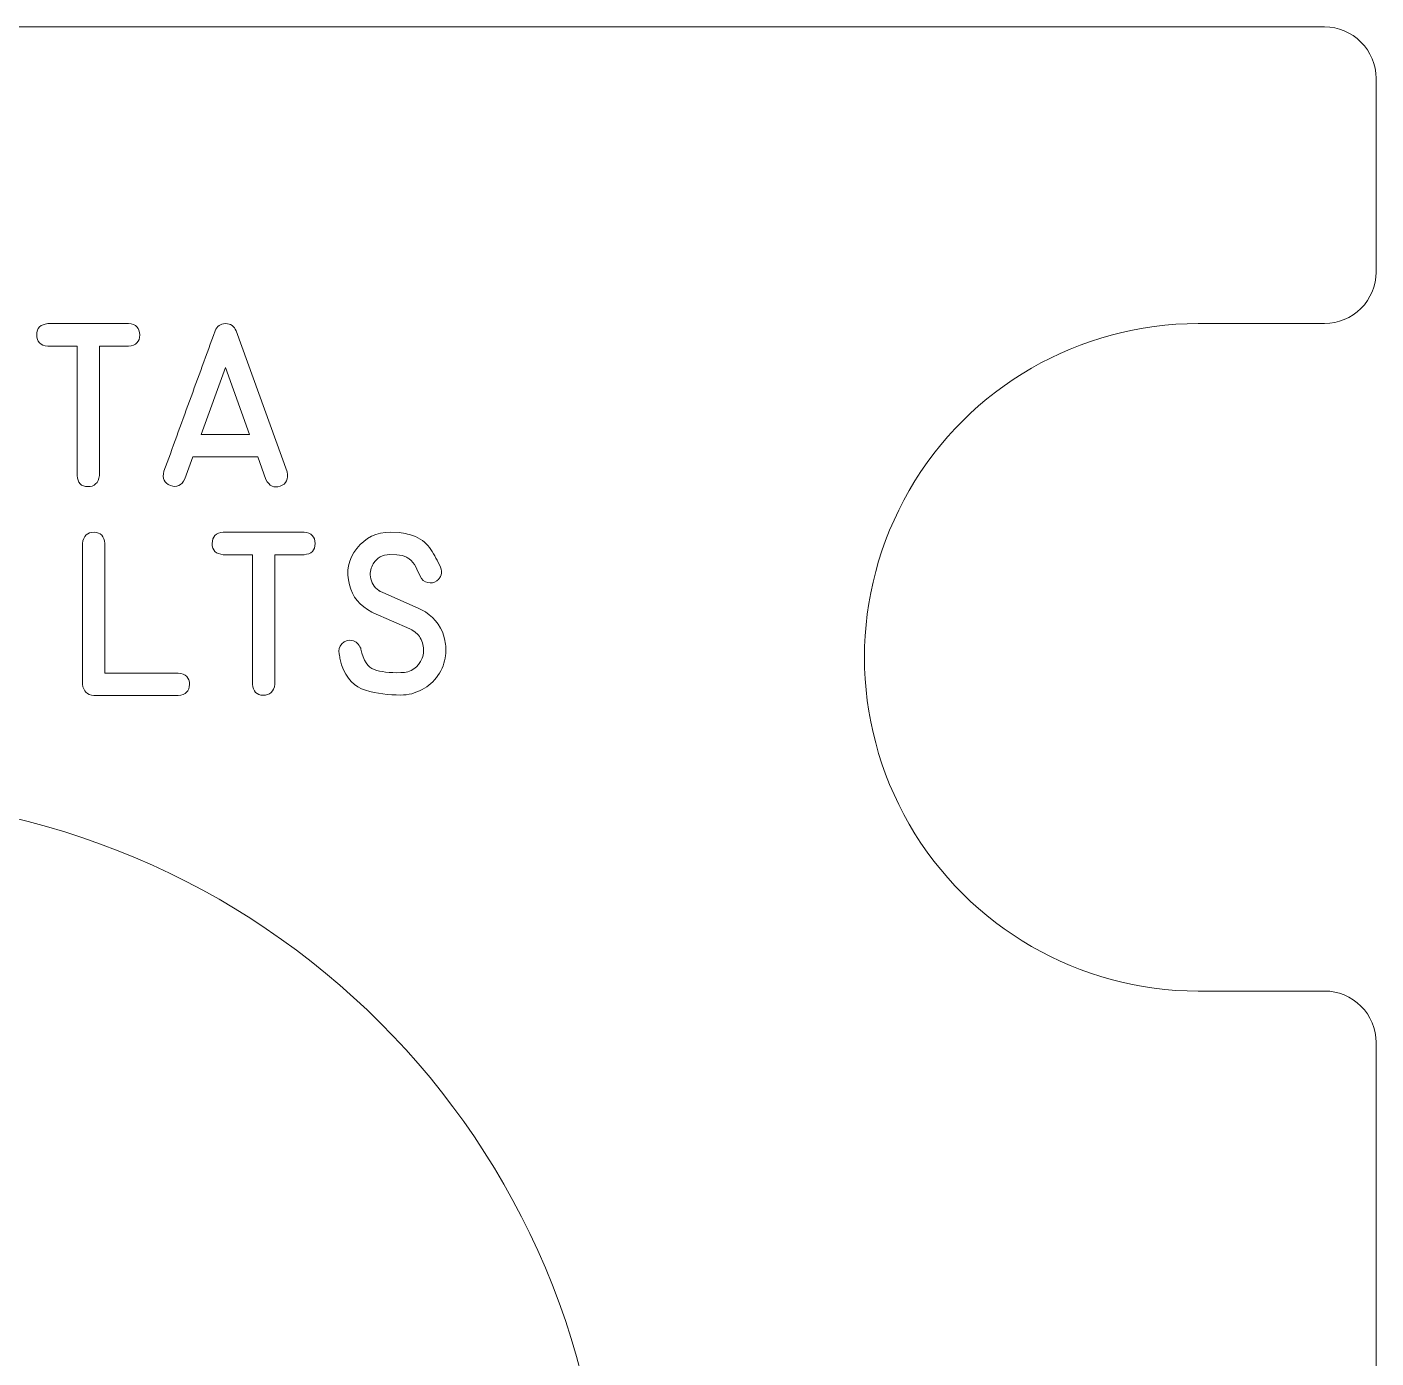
# Model space of a CAD drawing. Header units: millimetres. Extents: x -73 to 73, y -192 to 195.
# Drawn here: x 45.45 to 71.73, y 168.7 to 194.62 of the extents above; entities that cross this region are included whole.
import ezdxf

# ---------------------------------------------------------------- set-up
doc = ezdxf.new("R2010")
doc.units = ezdxf.units.MM
doc.header["$MEASUREMENT"] = 0
doc.layers.add('LED', color=7, linetype='Continuous')

msp = doc.modelspace()

# ---------------------------------------------------------------- linework, layer by layer
at = {"layer": 'LED', "color": 240, "lineweight": 9}
msp.add_ellipse((41.7253, 164.6206), major_axis=(15.0003, 0), ratio=0.99998, dxfattribs=at)
at = {"layer": 'LED', "color": 250, "lineweight": 9}
msp.add_open_spline([(70.6599, 74.2658), (70.9361, 74.248), (71.2072, 74.3453), (71.409, 74.5346), (71.409, 74.5346), (71.6108, 74.724), (71.7252, 74.987), (71.725, 75.2637), (71.725, 75.2637), (71.725, 75.2637), (71.725, 89.1213), (71.725, 89.1213), (71.725, 89.1213), (71.7248, 89.3867), (71.6193, 89.6411), (71.4315, 89.8287), (71.4315, 89.8287), (71.2437, 90.0162), (70.9904, 90.1215), (70.725, 90.1213), (70.725, 90.1213), (70.725, 90.1213), (68.2625, 90.1213), (68.2625, 90.1213), (68.2625, 90.1213), (65.9403, 90.1213), (63.7945, 91.3602), (62.6333, 93.3713), (62.6333, 93.3713), (61.4722, 95.3824), (61.4722, 97.8602), (62.6333, 99.8713), (62.6333, 99.8713), (63.7945, 101.8824), (65.9403, 103.1213), (68.2625, 103.1213), (68.2625, 103.1213), (68.2625, 103.1213), (70.725, 103.1213), (70.725, 103.1213), (70.725, 103.1213), (70.9904, 103.1215), (71.2448, 103.227), (71.4324, 103.4148), (71.4324, 103.4148), (71.6199, 103.6026), (71.7252, 103.8559), (71.725, 104.1213), (71.725, 104.1213), (71.725, 104.1213), (71.725, 174.8463), (71.725, 174.8463), (71.725, 174.8463), (71.7248, 175.1117), (71.6193, 175.3661), (71.4315, 175.5537), (71.4315, 175.5537), (71.2437, 175.7412), (70.9904, 175.8465), (70.725, 175.8463), (70.725, 175.8463), (70.725, 175.8463), (68.2625, 175.8463), (68.2625, 175.8463), (68.2625, 175.8463), (65.9403, 175.8463), (63.7945, 177.0852), (62.6333, 179.0963), (62.6333, 179.0963), (61.4722, 181.1074), (61.4722, 183.5852), (62.6333, 185.5963), (62.6333, 185.5963), (63.7945, 187.6074), (65.9403, 188.8463), (68.2625, 188.8463), (68.2625, 188.8463), (68.2625, 188.8463), (70.725, 188.8463), (70.725, 188.8463), (70.725, 188.8463), (70.9904, 188.8465), (71.2448, 188.952), (71.4324, 189.1398), (71.4324, 189.1398), (71.6199, 189.3276), (71.7252, 189.5809), (71.725, 189.8463), (71.725, 189.8463), (71.725, 189.8463), (71.725, 193.6206), (71.725, 193.6206), (71.725, 193.6206), (71.7248, 193.886), (71.6193, 194.1404), (71.4315, 194.328), (71.4315, 194.328), (71.2437, 194.5155), (70.9904, 194.6208), (70.725, 194.6206), (70.725, 194.6206), (70.725, 194.6206), (-70.725, 194.6206), (-70.725, 194.6206), (-70.725, 194.6206), (-70.9904, 194.6204), (-71.2448, 194.5148), (-71.4324, 194.3271), (-71.4324, 194.3271), (-71.6199, 194.1393), (-71.7252, 193.886), (-71.725, 193.6206), (-71.725, 193.6206), (-71.725, 193.6206), (-71.725, 189.8463), (-71.725, 189.8463), (-71.725, 189.8463), (-71.7248, 189.5809), (-71.6192, 189.3265), (-71.4315, 189.1389), (-71.4315, 189.1389), (-71.2437, 188.9514), (-70.9904, 188.8461), (-70.725, 188.8463), (-70.725, 188.8463), (-70.725, 188.8463), (-68.2625, 188.8463), (-68.2625, 188.8463), (-68.2625, 188.8463), (-65.9403, 188.8463), (-63.7944, 187.6074), (-62.6333, 185.5963), (-62.6333, 185.5963), (-61.4722, 183.5852), (-61.4722, 181.1074), (-62.6333, 179.0963), (-62.6333, 179.0963), (-63.7944, 177.0852), (-65.9403, 175.8463), (-68.2625, 175.8463), (-68.2625, 175.8463), (-68.2625, 175.8463), (-70.725, 175.8463), (-70.725, 175.8463), (-70.725, 175.8463), (-70.9904, 175.8461), (-71.2448, 175.7405), (-71.4324, 175.5528), (-71.4324, 175.5528), (-71.6199, 175.365), (-71.7252, 175.1117), (-71.725, 174.8463), (-71.725, 174.8463), (-71.725, 174.8463), (-71.725, 104.1213), (-71.725, 104.1213), (-71.725, 104.1213), (-71.7248, 103.8559), (-71.6192, 103.6015), (-71.4315, 103.4139), (-71.4315, 103.4139), (-71.2437, 103.2264), (-70.9904, 103.1211), (-70.725, 103.1213), (-70.725, 103.1213), (-70.725, 103.1213), (-68.2625, 103.1213), (-68.2625, 103.1213), (-68.2625, 103.1213), (-65.9403, 103.1213), (-63.7944, 101.8824), (-62.6333, 99.8713), (-62.6333, 99.8713), (-61.4722, 97.8602), (-61.4722, 95.3824), (-62.6333, 93.3713), (-62.6333, 93.3713), (-63.7944, 91.3602), (-65.9403, 90.1213), (-68.2625, 90.1213), (-68.2625, 90.1213), (-68.2625, 90.1213), (-70.725, 90.1213), (-70.725, 90.1213), (-70.725, 90.1213), (-70.9904, 90.1211), (-71.2448, 90.0155), (-71.4324, 89.8278), (-71.4324, 89.8278), (-71.6199, 89.64), (-71.7252, 89.3867), (-71.725, 89.1213), (-71.725, 89.1213), (-71.725, 89.1213), (-71.725, 84.4887), (-71.725, 84.4887), (-71.725, 84.4887), (-71.7247, 83.9613), (-71.3163, 83.5248), (-70.7901, 83.4908), (-70.7901, 83.4908), (-70.7901, 83.4908), (70.6599, 74.2658), (70.6599, 74.2658)], degree=3, knots=[0, 0, 0, 0, 0.0192308, 0.0192308, 0.0192308, 0.0192308, 0.0384615, 0.0384615, 0.0384615, 0.0384615, 0.0576923, 0.0576923, 0.0576923, 0.0576923, 0.0769231, 0.0769231, 0.0769231, 0.0769231, 0.0961538, 0.0961538, 0.0961538, 0.0961538, 0.1153846, 0.1153846, 0.1153846, 0.1153846, 0.1346154, 0.1346154, 0.1346154, 0.1346154, 0.1538462, 0.1538462, 0.1538462, 0.1538462, 0.1730769, 0.1730769, 0.1730769, 0.1730769, 0.1923077, 0.1923077, 0.1923077, 0.1923077, 0.2115385, 0.2115385, 0.2115385, 0.2115385, 0.2307692, 0.2307692, 0.2307692, 0.2307692, 0.25, 0.25, 0.25, 0.25, 0.2692308, 0.2692308, 0.2692308, 0.2692308, 0.2884615, 0.2884615, 0.2884615, 0.2884615, 0.3076923, 0.3076923, 0.3076923, 0.3076923, 0.3269231, 0.3269231, 0.3269231, 0.3269231, 0.3461538, 0.3461538, 0.3461538, 0.3461538, 0.3653846, 0.3653846, 0.3653846, 0.3653846, 0.3846154, 0.3846154, 0.3846154, 0.3846154, 0.4038462, 0.4038462, 0.4038462, 0.4038462, 0.4230769, 0.4230769, 0.4230769, 0.4230769, 0.4423077, 0.4423077, 0.4423077, 0.4423077, 0.4615385, 0.4615385, 0.4615385, 0.4615385, 0.4807692, 0.4807692, 0.4807692, 0.4807692, 0.5, 0.5, 0.5, 0.5, 0.5192308, 0.5192308, 0.5192308, 0.5192308, 0.5384615, 0.5384615, 0.5384615, 0.5384615, 0.5576923, 0.5576923, 0.5576923, 0.5576923, 0.5769231, 0.5769231, 0.5769231, 0.5769231, 0.5961538, 0.5961538, 0.5961538, 0.5961538, 0.6153846, 0.6153846, 0.6153846, 0.6153846, 0.6346154, 0.6346154, 0.6346154, 0.6346154, 0.6538462, 0.6538462, 0.6538462, 0.6538462, 0.6730769, 0.6730769, 0.6730769, 0.6730769, 0.6923077, 0.6923077, 0.6923077, 0.6923077, 0.7115385, 0.7115385, 0.7115385, 0.7115385, 0.7307692, 0.7307692, 0.7307692, 0.7307692, 0.75, 0.75, 0.75, 0.75, 0.7692308, 0.7692308, 0.7692308, 0.7692308, 0.7884615, 0.7884615, 0.7884615, 0.7884615, 0.8076923, 0.8076923, 0.8076923, 0.8076923, 0.8269231, 0.8269231, 0.8269231, 0.8269231, 0.8461538, 0.8461538, 0.8461538, 0.8461538, 0.8653846, 0.8653846, 0.8653846, 0.8653846, 0.8846154, 0.8846154, 0.8846154, 0.8846154, 0.9038462, 0.9038462, 0.9038462, 0.9038462, 0.9230769, 0.9230769, 0.9230769, 0.9230769, 0.9423077, 0.9423077, 0.9423077, 0.9423077, 0.9615385, 0.9615385, 0.9615385, 0.9615385, 1, 1, 1, 1], dxfattribs=at)
at = {"layer": 'LED', "color": 240, "lineweight": 9}
for points, knots in [([(46.4261, 185.8861), (46.4261, 185.8861), (46.4261, 188.407), (46.4261, 188.407), (46.4261, 188.407), (46.4261, 188.407), (45.8573, 188.407), (45.8573, 188.407), (45.8573, 188.407), (45.7128, 188.4181), (45.6403, 188.4911), (45.6408, 188.6245), (45.6408, 188.6245), (45.6414, 188.7584), (45.7139, 188.8319), (45.8573, 188.8441), (45.8573, 188.8441), (45.8573, 188.8441), (47.431, 188.8441), (47.431, 188.8441), (47.431, 188.8441), (47.5733, 188.833), (47.6453, 188.7594), (47.6458, 188.6245), (47.6458, 188.6245), (47.6464, 188.4901), (47.5744, 188.4171), (47.431, 188.407), (47.431, 188.407), (47.431, 188.407), (46.8637, 188.407), (46.8637, 188.407), (46.8637, 188.407), (46.8637, 188.407), (46.8637, 185.8861), (46.8637, 185.8861), (46.8637, 185.8861), (46.8399, 185.7395), (46.7637, 185.667), (46.6346, 185.6691), (46.6346, 185.6691), (46.506, 185.6712), (46.4367, 185.7437), (46.4261, 185.8861)], [0, 0, 0, 0, 0.0833333, 0.0833333, 0.0833333, 0.0833333, 0.1666667, 0.1666667, 0.1666667, 0.1666667, 0.25, 0.25, 0.25, 0.25, 0.3333333, 0.3333333, 0.3333333, 0.3333333, 0.4166667, 0.4166667, 0.4166667, 0.4166667, 0.5, 0.5, 0.5, 0.5, 0.5833333, 0.5833333, 0.5833333, 0.5833333, 0.6666667, 0.6666667, 0.6666667, 0.6666667, 0.75, 0.75, 0.75, 0.75, 0.8333333, 0.8333333, 0.8333333, 0.8333333, 1, 1, 1, 1]), ([(48.1194, 185.9681), (48.2845, 186.4242), (48.4501, 186.8798), (48.6158, 187.3349), (48.6158, 187.3349), (48.7819, 187.79), (48.9481, 188.2456), (49.1142, 188.7012), (49.1142, 188.7012), (49.1486, 188.7954), (49.2164, 188.843), (49.3174, 188.8441), (49.3174, 188.8441), (49.419, 188.8452), (49.4873, 188.7975), (49.5222, 188.7012), (49.5222, 188.7012), (49.5222, 188.7012), (50.516, 185.9607), (50.516, 185.9607), (50.516, 185.9607), (50.5467, 185.8146), (50.5023, 185.721), (50.3827, 185.6786), (50.3827, 185.6786), (50.2625, 185.6358), (50.1705, 185.6797), (50.1048, 185.8088), (50.1048, 185.8088), (50.1048, 185.8088), (49.9456, 186.2522), (49.9456, 186.2522), (49.9456, 186.2522), (49.9456, 186.2522), (48.6819, 186.2522), (48.6819, 186.2522), (48.6819, 186.2522), (48.6819, 186.2522), (48.5269, 185.8194), (48.5269, 185.8194), (48.5269, 185.8194), (48.4607, 185.6892), (48.3665, 185.6469), (48.2448, 185.6919), (48.2448, 185.6919), (48.1226, 185.7363), (48.0808, 185.8289), (48.1194, 185.9681)], [0, 0, 0, 0, 0.0769231, 0.0769231, 0.0769231, 0.0769231, 0.1538462, 0.1538462, 0.1538462, 0.1538462, 0.2307692, 0.2307692, 0.2307692, 0.2307692, 0.3076923, 0.3076923, 0.3076923, 0.3076923, 0.3846154, 0.3846154, 0.3846154, 0.3846154, 0.4615385, 0.4615385, 0.4615385, 0.4615385, 0.5384615, 0.5384615, 0.5384615, 0.5384615, 0.6153846, 0.6153846, 0.6153846, 0.6153846, 0.6923077, 0.6923077, 0.6923077, 0.6923077, 0.7692308, 0.7692308, 0.7692308, 0.7692308, 0.8461538, 0.8461538, 0.8461538, 0.8461538, 1, 1, 1, 1]), ([(49.7873, 186.6877), (49.7873, 186.6877), (49.3159, 187.99), (49.3159, 187.99), (49.3159, 187.99), (49.3159, 187.99), (48.8417, 186.6877), (48.8417, 186.6877), (48.8417, 186.6877), (48.8417, 186.6877), (49.7873, 186.6877), (49.7873, 186.6877)], [0, 0, 0, 0, 0.25, 0.25, 0.25, 0.25, 0.5, 0.5, 0.5, 0.5, 1, 1, 1, 1]), ([(49.3159, 187.99), (49.3159, 187.99), (49.7873, 186.6877), (49.7873, 186.6877), (49.7873, 186.6877), (49.7873, 186.6877), (49.3159, 187.99), (49.3159, 187.99)], [0, 0, 0, 0, 0.3333333, 0.3333333, 0.3333333, 0.3333333, 1, 1, 1, 1]), ([(46.7503, 181.6052), (46.6233, 181.6137), (46.5498, 181.6851), (46.5302, 181.8206), (46.5302, 181.8206), (46.5302, 181.8206), (46.5302, 184.5617), (46.5302, 184.5617), (46.5302, 184.5617), (46.5519, 184.7104), (46.6276, 184.7834), (46.7567, 184.7813), (46.7567, 184.7813), (46.8858, 184.7786), (46.9562, 184.7051), (46.9673, 184.5617), (46.9673, 184.5617), (46.9673, 184.5617), (46.9673, 182.0381), (46.9673, 182.0381), (46.9673, 182.0381), (46.9673, 182.0381), (48.3982, 182.0391), (48.3982, 182.0391), (48.3982, 182.0391), (48.5453, 182.0227), (48.6178, 181.9486), (48.6162, 181.8169), (48.6162, 181.8169), (48.6146, 181.6851), (48.5416, 181.6147), (48.3966, 181.6052), (48.3966, 181.6052), (48.3966, 181.6052), (46.7503, 181.6052), (46.7503, 181.6052)], [0, 0, 0, 0, 0.1, 0.1, 0.1, 0.1, 0.2, 0.2, 0.2, 0.2, 0.3, 0.3, 0.3, 0.3, 0.4, 0.4, 0.4, 0.4, 0.5, 0.5, 0.5, 0.5, 0.6, 0.6, 0.6, 0.6, 0.7, 0.7, 0.7, 0.7, 0.8, 0.8, 0.8, 0.8, 1, 1, 1, 1]), ([(49.8428, 181.8238), (49.8428, 181.8238), (49.8428, 184.3447), (49.8428, 184.3447), (49.8428, 184.3447), (49.8428, 184.3447), (49.274, 184.3447), (49.274, 184.3447), (49.274, 184.3447), (49.1295, 184.3558), (49.057, 184.4288), (49.0575, 184.5622), (49.0575, 184.5622), (49.0581, 184.6961), (49.1306, 184.7696), (49.274, 184.7818), (49.274, 184.7818), (49.274, 184.7818), (50.8477, 184.7818), (50.8477, 184.7818), (50.8477, 184.7818), (50.99, 184.7707), (51.062, 184.6971), (51.0625, 184.5622), (51.0625, 184.5622), (51.0631, 184.4278), (50.9911, 184.3548), (50.8477, 184.3447), (50.8477, 184.3447), (50.8477, 184.3447), (50.2804, 184.3447), (50.2804, 184.3447), (50.2804, 184.3447), (50.2804, 184.3447), (50.2804, 181.8238), (50.2804, 181.8238), (50.2804, 181.8238), (50.2566, 181.6772), (50.1804, 181.6047), (50.0513, 181.6068), (50.0513, 181.6068), (49.9227, 181.6089), (49.8534, 181.6814), (49.8428, 181.8238)], [0, 0, 0, 0, 0.0833333, 0.0833333, 0.0833333, 0.0833333, 0.1666667, 0.1666667, 0.1666667, 0.1666667, 0.25, 0.25, 0.25, 0.25, 0.3333333, 0.3333333, 0.3333333, 0.3333333, 0.4166667, 0.4166667, 0.4166667, 0.4166667, 0.5, 0.5, 0.5, 0.5, 0.5833333, 0.5833333, 0.5833333, 0.5833333, 0.6666667, 0.6666667, 0.6666667, 0.6666667, 0.75, 0.75, 0.75, 0.75, 0.8333333, 0.8333333, 0.8333333, 0.8333333, 1, 1, 1, 1]), ([(53.0845, 183.2964), (53.0845, 183.2964), (53.1093, 183.2858), (53.1093, 183.2858), (53.1093, 183.2858), (53.1093, 183.2858), (53.1374, 183.2721), (53.1374, 183.2721), (53.1374, 183.2721), (53.1374, 183.2721), (53.1622, 183.2578), (53.1622, 183.2578), (53.1622, 183.2578), (53.1691, 183.2525), (53.1776, 183.2477), (53.1861, 183.243), (53.1861, 183.243), (53.1951, 183.2388), (53.2035, 183.2335), (53.212, 183.2287), (53.212, 183.2287), (53.4162, 183.0943), (53.5432, 182.908), (53.5914, 182.6704), (53.5914, 182.6704), (53.6099, 182.5773), (53.6142, 182.4815), (53.6041, 182.3836), (53.6041, 182.3836), (53.5872, 182.2429), (53.538, 182.1132), (53.4559, 181.9936), (53.4559, 181.9936), (53.3739, 181.874), (53.2707, 181.782), (53.1469, 181.7169), (53.1469, 181.7169), (53.0135, 181.6465), (52.8754, 181.6116), (52.7326, 181.6116), (52.7326, 181.6116), (52.4928, 181.6116), (52.2642, 181.6423), (52.0457, 181.7036), (52.0457, 181.7036), (51.8277, 181.765), (51.6721, 181.9296), (51.5795, 182.1974), (51.5795, 182.1974), (51.5668, 182.2317), (51.5578, 182.2667), (51.5515, 182.3027), (51.5515, 182.3027), (51.5451, 182.3392), (51.5377, 182.3752), (51.5298, 182.4117), (51.5298, 182.4117), (51.5144, 182.4857), (51.5324, 182.5514), (51.5848, 182.6085), (51.5848, 182.6085), (51.6367, 182.6651), (51.7017, 182.6868), (51.779, 182.6736), (51.779, 182.6736), (51.861, 182.6567), (51.9176, 182.6064), (51.9499, 182.5217), (51.9499, 182.5217), (51.9499, 182.5217), (51.9547, 182.5074), (51.9547, 182.5074), (51.9547, 182.5074), (52.0039, 182.2831), (52.0907, 182.1492), (52.214, 182.1058), (52.214, 182.1058), (52.3378, 182.0624), (52.5093, 182.0428), (52.7294, 182.0471), (52.7294, 182.0471), (52.9321, 182.0471), (53.0712, 182.1423), (53.1469, 182.3323), (53.1469, 182.3323), (53.1797, 182.417), (53.185, 182.5053), (53.1622, 182.5969), (53.1622, 182.5969), (53.1395, 182.6879), (53.0945, 182.7646), (53.0273, 182.8255), (53.0273, 182.8255), (52.9971, 182.8514), (52.958, 182.8752), (52.9093, 182.898), (52.9093, 182.898), (52.9093, 182.898), (52.1918, 183.2128), (52.1918, 183.2128), (52.1918, 183.2128), (52.1918, 183.2128), (52.1685, 183.2255), (52.1685, 183.2255), (52.1685, 183.2255), (51.9335, 183.3493), (51.788, 183.5256), (51.7314, 183.7542), (51.7314, 183.7542), (51.6621, 184.0187), (51.7102, 184.2558), (51.8764, 184.4664), (51.8764, 184.4664), (52.042, 184.6765), (52.26, 184.7818), (52.5294, 184.7818), (52.5294, 184.7818), (52.5294, 184.7818), (52.7003, 184.777), (52.7003, 184.777), (52.7003, 184.777), (52.7558, 184.767), (52.8098, 184.7569), (52.8611, 184.7469), (52.8611, 184.7469), (52.913, 184.7374), (52.9654, 184.7204), (53.0178, 184.6966), (53.0178, 184.6966), (53.148, 184.6358), (53.248, 184.5516), (53.3173, 184.4453), (53.3173, 184.4453), (53.3866, 184.3389), (53.4491, 184.2235), (53.5046, 184.0997), (53.5046, 184.0997), (53.5099, 184.0881), (53.5147, 184.0748), (53.5189, 184.0595), (53.5189, 184.0595), (53.53, 184.0087), (53.5247, 183.9627), (53.503, 183.9214), (53.503, 183.9214), (53.4909, 183.8954), (53.4776, 183.8759), (53.4644, 183.8626), (53.4644, 183.8626), (53.4512, 183.8489), (53.4401, 183.8399), (53.4321, 183.8346), (53.4321, 183.8346), (53.3781, 183.7965), (53.3194, 183.7849), (53.2554, 183.8007), (53.2554, 183.8007), (53.1908, 183.815), (53.1421, 183.8563), (53.1077, 183.9246), (53.1077, 183.9246), (53.0808, 183.9843), (53.0522, 184.0457), (53.022, 184.1082), (53.022, 184.1082), (52.9913, 184.1706), (52.9485, 184.2225), (52.894, 184.2643), (52.894, 184.2643), (52.8712, 184.2807), (52.849, 184.2929), (52.8278, 184.3003), (52.8278, 184.3003), (52.8066, 184.3082), (52.7834, 184.3167), (52.7574, 184.3262), (52.7574, 184.3262), (52.7574, 184.3262), (52.6569, 184.3431), (52.6569, 184.3431), (52.6569, 184.3431), (52.6569, 184.3431), (52.514, 184.3479), (52.514, 184.3479), (52.514, 184.3479), (52.3754, 184.3458), (52.2695, 184.286), (52.1965, 184.168), (52.1965, 184.168), (52.1468, 184.0923), (52.1283, 184.0082), (52.1404, 183.915), (52.1404, 183.915), (52.1547, 183.8007), (52.2087, 183.7118), (52.3018, 183.6483), (52.3018, 183.6483), (52.3061, 183.6457), (52.3103, 183.642), (52.3156, 183.6383), (52.3156, 183.6383), (52.3209, 183.6351), (52.3267, 183.6314), (52.3325, 183.6282), (52.3325, 183.6282), (52.3325, 183.6282), (52.35, 183.6208), (52.35, 183.6208), (52.35, 183.6208), (52.35, 183.6208), (52.3685, 183.6129), (52.3685, 183.6129), (52.3685, 183.6129), (52.3685, 183.6129), (53.0845, 183.2964), (53.0845, 183.2964)], [0, 0, 0, 0, 0.0181818, 0.0181818, 0.0181818, 0.0181818, 0.0363636, 0.0363636, 0.0363636, 0.0363636, 0.0545455, 0.0545455, 0.0545455, 0.0545455, 0.0727273, 0.0727273, 0.0727273, 0.0727273, 0.0909091, 0.0909091, 0.0909091, 0.0909091, 0.1090909, 0.1090909, 0.1090909, 0.1090909, 0.1272727, 0.1272727, 0.1272727, 0.1272727, 0.1454545, 0.1454545, 0.1454545, 0.1454545, 0.1636364, 0.1636364, 0.1636364, 0.1636364, 0.1818182, 0.1818182, 0.1818182, 0.1818182, 0.2, 0.2, 0.2, 0.2, 0.2181818, 0.2181818, 0.2181818, 0.2181818, 0.2363636, 0.2363636, 0.2363636, 0.2363636, 0.2545455, 0.2545455, 0.2545455, 0.2545455, 0.2727273, 0.2727273, 0.2727273, 0.2727273, 0.2909091, 0.2909091, 0.2909091, 0.2909091, 0.3090909, 0.3090909, 0.3090909, 0.3090909, 0.3272727, 0.3272727, 0.3272727, 0.3272727, 0.3454545, 0.3454545, 0.3454545, 0.3454545, 0.3636364, 0.3636364, 0.3636364, 0.3636364, 0.3818182, 0.3818182, 0.3818182, 0.3818182, 0.4, 0.4, 0.4, 0.4, 0.4181818, 0.4181818, 0.4181818, 0.4181818, 0.4363636, 0.4363636, 0.4363636, 0.4363636, 0.4545455, 0.4545455, 0.4545455, 0.4545455, 0.4727273, 0.4727273, 0.4727273, 0.4727273, 0.4909091, 0.4909091, 0.4909091, 0.4909091, 0.5090909, 0.5090909, 0.5090909, 0.5090909, 0.5272727, 0.5272727, 0.5272727, 0.5272727, 0.5454545, 0.5454545, 0.5454545, 0.5454545, 0.5636364, 0.5636364, 0.5636364, 0.5636364, 0.5818182, 0.5818182, 0.5818182, 0.5818182, 0.6, 0.6, 0.6, 0.6, 0.6181818, 0.6181818, 0.6181818, 0.6181818, 0.6363636, 0.6363636, 0.6363636, 0.6363636, 0.6545455, 0.6545455, 0.6545455, 0.6545455, 0.6727273, 0.6727273, 0.6727273, 0.6727273, 0.6909091, 0.6909091, 0.6909091, 0.6909091, 0.7090909, 0.7090909, 0.7090909, 0.7090909, 0.7272727, 0.7272727, 0.7272727, 0.7272727, 0.7454545, 0.7454545, 0.7454545, 0.7454545, 0.7636364, 0.7636364, 0.7636364, 0.7636364, 0.7818182, 0.7818182, 0.7818182, 0.7818182, 0.8, 0.8, 0.8, 0.8, 0.8181818, 0.8181818, 0.8181818, 0.8181818, 0.8363636, 0.8363636, 0.8363636, 0.8363636, 0.8545455, 0.8545455, 0.8545455, 0.8545455, 0.8727273, 0.8727273, 0.8727273, 0.8727273, 0.8909091, 0.8909091, 0.8909091, 0.8909091, 0.9090909, 0.9090909, 0.9090909, 0.9090909, 0.9272727, 0.9272727, 0.9272727, 0.9272727, 0.9454545, 0.9454545, 0.9454545, 0.9454545, 0.9636364, 0.9636364, 0.9636364, 0.9636364, 1, 1, 1, 1])]:
    msp.add_open_spline(points, degree=3, knots=knots, dxfattribs=at)

doc.saveas('drawing.dxf')
